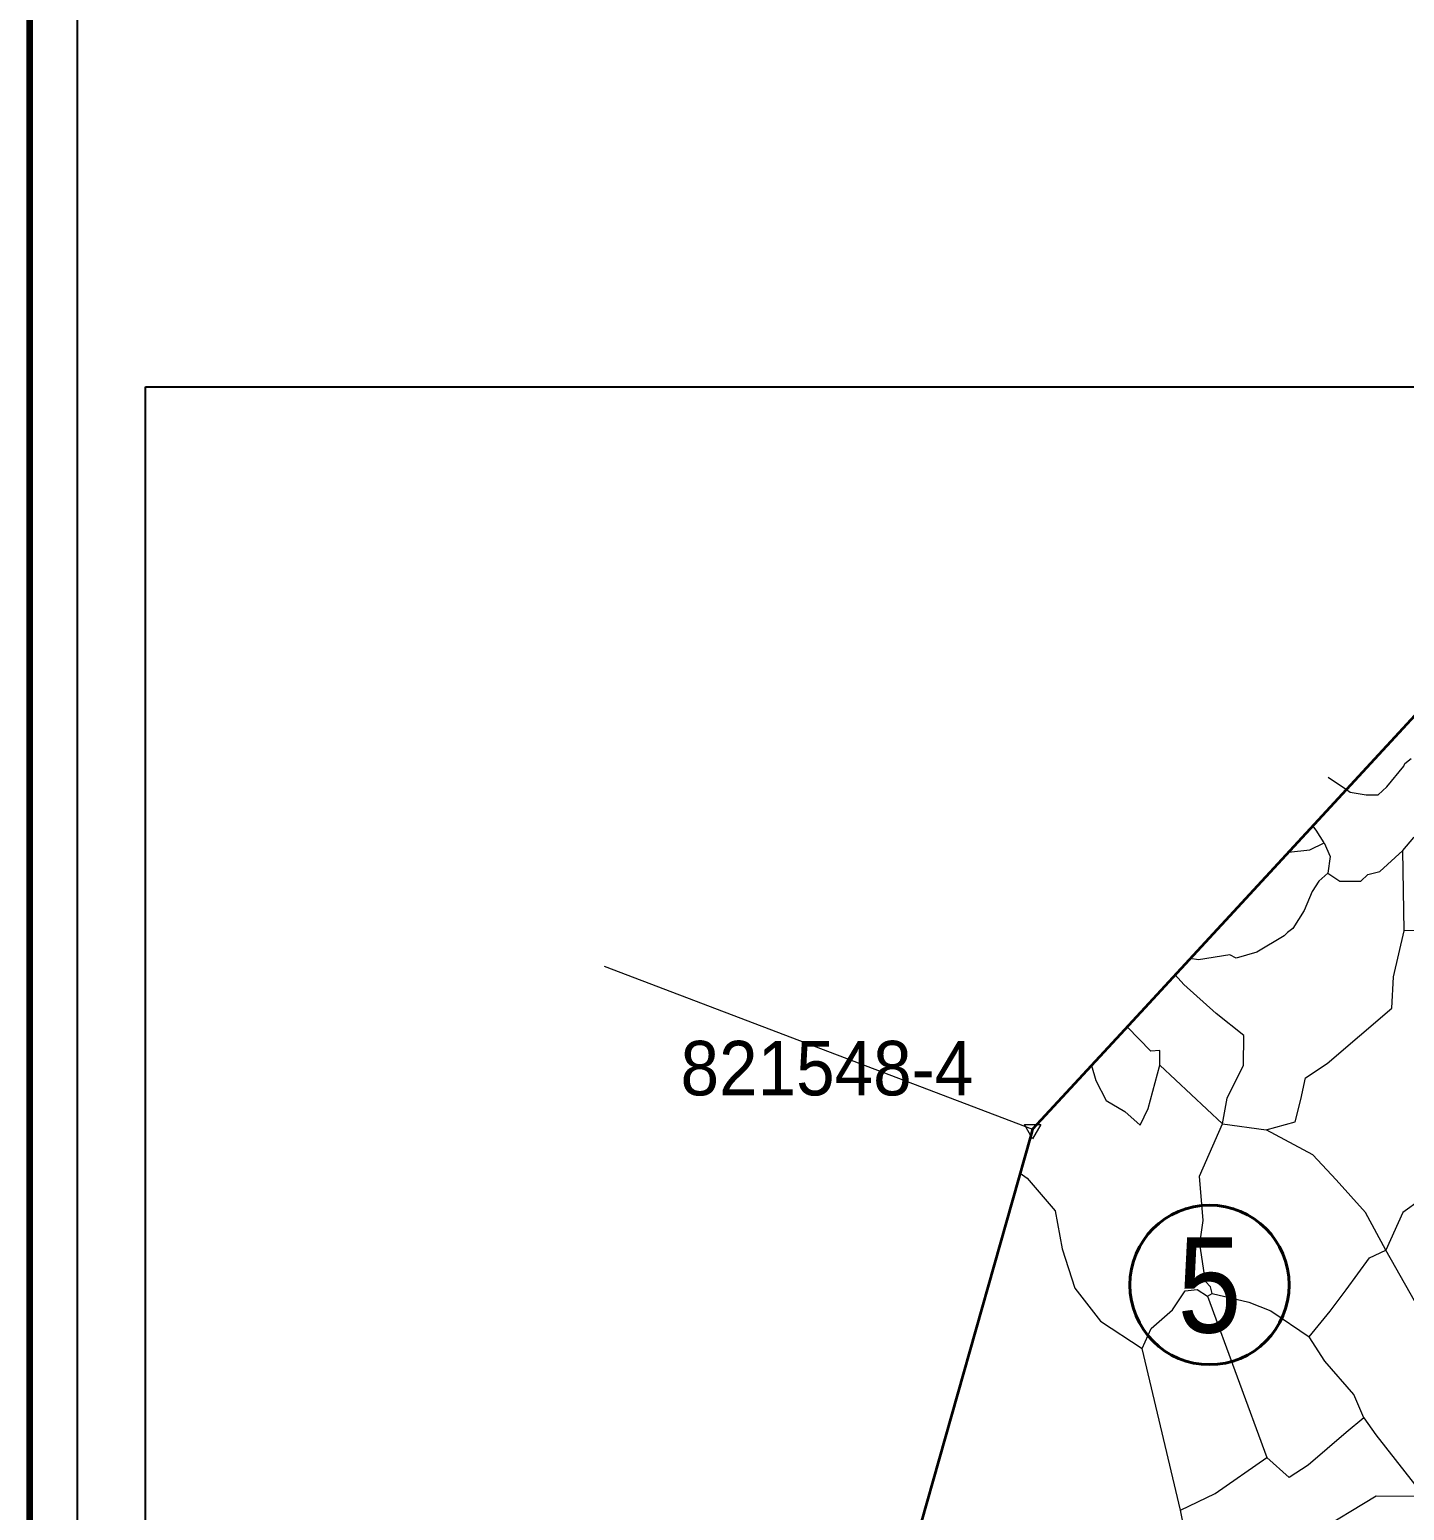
# Model space of a CAD drawing. Header units: metres. Extents: x 547915 to 556085, y 1814738 to 1822008.
# Drawn here: x 547915 to 548924, y 1819175 to 1820262 of the extents above; entities that cross this region are included whole.
import ezdxf
from ezdxf.enums import TextEntityAlignment as Align

# ---------------------------------------------------------------- set-up
doc = ezdxf.new("R2010")
doc.units = ezdxf.units.M
doc.header["$LTSCALE"] = 1.6
doc.linetypes.add('MEDIUM_DASHED', pattern=[4.5, 3, -1.5])
for name, color, linetype, lineweight in [('10', 7, 'Continuous', 13), ('34', 7, 'MEDIUM_DASHED', 35), ('46', 7, 'Continuous', 35), ('47', 7, 'Continuous', 13), ('54', 7, 'Continuous', 25), ('63', 7, 'Continuous', 40)]:
    doc.layers.add(name, color=color, linetype=linetype, lineweight=lineweight)
doc.layers.add('55', color=7, linetype='Continuous')

msp = doc.modelspace()

# ---------------------------------------------------------------- linework, layer by layer
at = {"layer": '10'}
for p, q in [((548867.83, 1819713.48), (548881.19, 1819704.44)), ((548766.58, 1819580.34), (548755.6, 1819568.45)), ((548790.29, 1819459.03), (548822.26, 1819454.69)), ((548779.28, 1819332.58), (548782.8, 1819334.63))]:
    msp.add_line(p, q, dxfattribs=at)
for points in [[(548881.19, 1819704.44), (548883.89, 1819702.61), (548895.66, 1819700.62), (548904.56, 1819700.44), (548910.88, 1819706.38), (548923.43, 1819721.5), (548924.07, 1819723.44), (548928.75, 1819727.23)], [(548864.77, 1819665.25), (548859.01, 1819674.64), (548856.57, 1819677.78)], [(548922.63, 1819659.75), (548930.65, 1819669.19), (548947.79, 1819684.71)], [(548822.26, 1819454.69), (548843.69, 1819460.61), (548847.68, 1819476.96), (548851.2, 1819492.92), (548867.13, 1819503.32), (548914.61, 1819544.04), (548915.64, 1819566.92), (548923.59, 1819600.76), (548922.63, 1819659.75)], [(548838.63, 1819658.36), (548854.39, 1819660.23), (548864.77, 1819665.25)], [(548864.77, 1819665.25), (548869.29, 1819655.28), (548867.6, 1819642.99)], [(548867.6, 1819642.99), (548876.45, 1819637.29), (548891.79, 1819637.24), (548896.87, 1819642.17), (548905.74, 1819644.2), (548922.63, 1819659.75)], [(548867.6, 1819642.99), (548860.85, 1819637.22), (548855.97, 1819629.72), (548850.32, 1819615.63), (548841.82, 1819602.37), (548837.86, 1819599.59), (548835.56, 1819597.04), (548815.58, 1819585.12), (548800.24, 1819580.64), (548795.58, 1819583.21), (548772.7, 1819579.53), (548766.58, 1819580.34)], [(549015.07, 1819593.37), (548975, 1819609.92), (548948, 1819594.98), (548937.01, 1819600.98), (548923.59, 1819600.76)], [(548790.29, 1819459.03), (548793.62, 1819477.95), (548805.74, 1819502.2), (548805.9, 1819523.83), (548785.6, 1819540.15), (548761.96, 1819561.25), (548755.6, 1819568.45)], [(548744.19, 1819502.14), (548744.28, 1819512.83), (548737.8, 1819512.36), (548720.35, 1819530.28)], [(548694.24, 1819502.01), (548697.43, 1819490.87), (548704.82, 1819476.23), (548718.6, 1819468.26), (548729.89, 1819458.03), (548735.73, 1819470.39), (548744.19, 1819502.14)], [(548782.8, 1819334.63), (548781.55, 1819339.6), (548777.8, 1819343.34), (548773.6, 1819371.03), (548776.19, 1819388.09), (548773.33, 1819420.82), (548790.29, 1819459.03), (548744.19, 1819502.14)], [(548910.09, 1819366.37), (548895.2, 1819394.1), (548873.69, 1819418.14), (548856.69, 1819436.3), (548822.26, 1819454.69)], [(549021.14, 1819365.81), (549008.92, 1819393.41), (549013.54, 1819405.65), (549017.97, 1819428.22), (549011.11, 1819426.35), (548971.18, 1819430.26), (548958, 1819433.78), (548935.54, 1819403.38), (548922.57, 1819394.17), (548910.09, 1819366.37)], [(548641.8, 1819422.95), (548647.05, 1819419.35), (548667.49, 1819395.33), (548672.75, 1819367.28), (548682.02, 1819338.55), (548700.7, 1819314.35), (548731.24, 1819294.35)], [(548853.76, 1819302.79), (548869.34, 1819321.61), (548881.1, 1819337.24), (548898.23, 1819360.68), (548910.09, 1819366.37)], [(549021.14, 1819365.81), (548938.49, 1819316.2), (548910.09, 1819366.37)], [(548731.24, 1819294.35), (548737.96, 1819308.88), (548753.64, 1819322.69), (548762.8, 1819336.7), (548771.66, 1819337.47), (548779.28, 1819332.58), (548822.91, 1819214.17)], [(548782.8, 1819334.63), (548809.62, 1819328.26), (548825.74, 1819321.99), (548853.76, 1819302.79)], [(548894.01, 1819243.43), (548886.62, 1819260.4), (548865.46, 1819284.92), (548853.76, 1819302.79)], [(548765.14, 1819138.92), (548763.96, 1819153.98), (548759.47, 1819175.57), (548731.24, 1819294.35)], [(548894.01, 1819243.43), (548880.97, 1819232.62), (548853.24, 1819208.75), (548839.16, 1819199.58), (548822.91, 1819214.17)], [(548894.01, 1819243.43), (548902.75, 1819231.03), (548938.14, 1819185.66)], [(548759.47, 1819175.57), (548784.99, 1819187.83), (548822.91, 1819214.17)], [(548938.14, 1819185.66), (548902.94, 1819185.83), (548857.78, 1819158.56), (548836.76, 1819145.69), (548823.33, 1819140.34), (548798.81, 1819122.41)]]:
    msp.add_lwpolyline(points, dxfattribs=at)
at = {"layer": '34', "linetype": 'Continuous', "lineweight": 40}
msp.add_circle((548780.75, 1819340.93), 58.489, dxfattribs=at)
at = {"layer": '46', "lineweight": 13}
msp.add_line((548336.62, 1819574.71), (548650.91, 1819455.1), dxfattribs=at)
at = {"layer": '46'}
for points in [[(549938, 1820823.69), (549467.1, 1820338.87), (548715.35, 1819524.87), (548654.11, 1819458.56)], [(548649.59, 1819450.45), (548555.47, 1819118.29), (548583.99, 1819073.06), (548652.8, 1818993.23)], [(548654.11, 1819458.56), (548650.91, 1819455.1), (548649.59, 1819450.45)]]:
    msp.add_lwpolyline(points, dxfattribs=at)
at = {"layer": '47'}
msp.add_lwpolyline([(548644.91, 1819458.56), (548656.91, 1819458.56), (548650.91, 1819448.17)], close=True, dxfattribs=at)
at = {"layer": '54'}
for p, q in [((548000, 1817000), (548000, 1820000)), ((548000, 1820000), (556000, 1820000))]:
    msp.add_line(p, q, dxfattribs=at)
at = {"layer": '63', "lineweight": 106}
msp.add_lwpolyline([(547915, 1814915), (556085, 1814915), (556085, 1821485), (547915, 1821485)], close=True, dxfattribs=at)
at = {"layer": '63', "lineweight": 25}
msp.add_lwpolyline([(547950, 1814950), (556050, 1814950), (556050, 1821450), (547950, 1821450)], close=True, dxfattribs=at)

# ---------------------------------------------------------------- texts
at = {"layer": '34', "width": 0.9}
msp.add_text('5', height=70, dxfattribs=at).set_placement((548780.755, 1819305.93), align=Align.CENTER)
at = {"layer": '55', "width": 0.95}
msp.add_text('821548-4', height=40, dxfattribs=at).set_placement((548499.995, 1819480), align=Align.CENTER)

doc.saveas('drawing.dxf')
